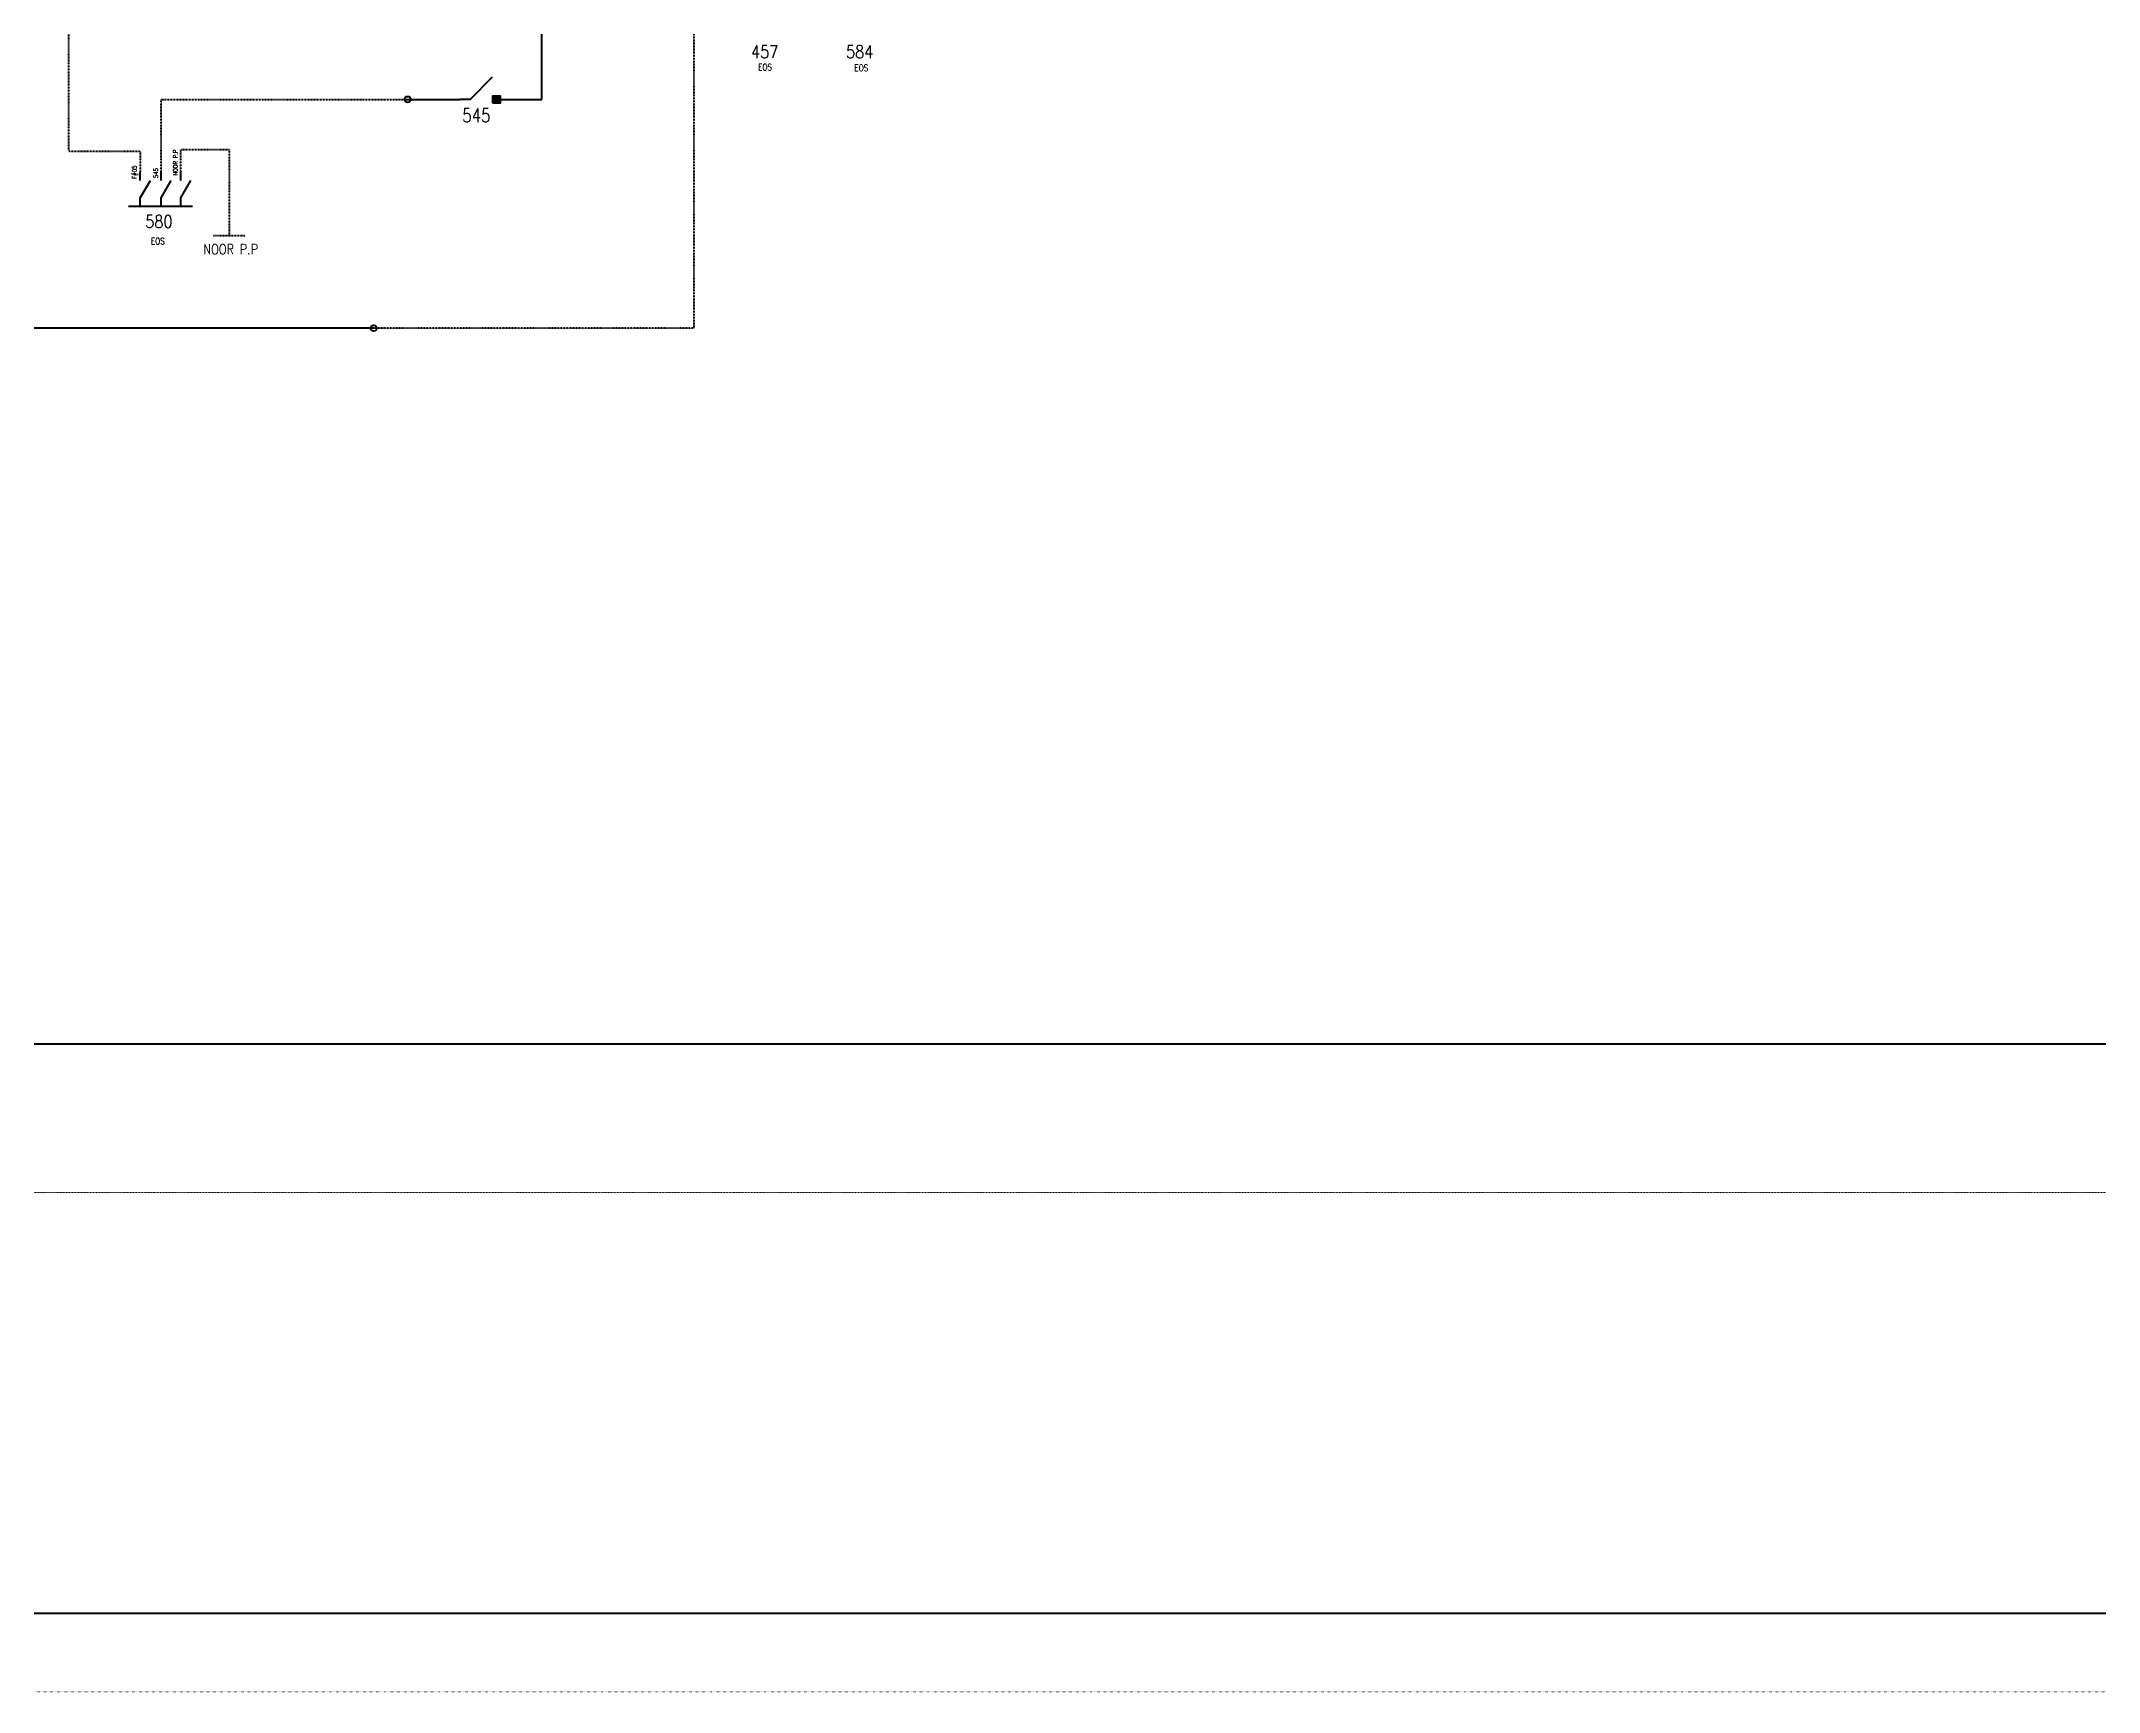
# Model space of a CAD drawing. Header units: metres. Extents: x 65984 to 144644, y -19036 to 23726.
# Drawn here: x 129252 to 130763, y 19332 to 20544 of the extents above; entities that cross this region are included whole.
import ezdxf
from ezdxf.enums import TextEntityAlignment as Align

# ---------------------------------------------------------------- set-up
doc = ezdxf.new("R2010")
doc.units = ezdxf.units.M
doc.header["$MEASUREMENT"] = 0
doc.linetypes.add('DGN Style 1', pattern=[0.6, 0, -0.6])
doc.linetypes.add('DGN Style 3', pattern=[0.013877, 0, -0.013877])
doc.layers.get('0').update_dxf_attribs({"color": 95, "lineweight": 40})
for name, color, linetype, lineweight in [('ABS', 7, 'Continuous', 40), ('ABS NUMBER', 112, 'Continuous', 30), ('d_eos', 111, 'Continuous', 40), ('d_grid line', 7, 'DGN Style 1', 0), ('d_ug cable', 95, 'Continuous', 40), ('Level 37', 7, 'Continuous', 0), ('O H MAIN FEEDER', 4, 'Continuous', 100)]:
    doc.layers.add(name, color=color, linetype=linetype, lineweight=lineweight)
doc.styles.add('Style-STANDARD', font='STANDARD.shx')

# ---------------------------------------------------------------- blocks, each defined once
blk = doc.blocks.new('ABS2_1_1')
at = {"color": 0, "linetype": 'ByBlock', "lineweight": -2, "ltscale": 500}
for q in [(-29900, 43500), (0, 0)]:
    blk.add_line((0, 13600), q, dxfattribs=at)
at = {"color": 0, "linetype": 'ByBlock', "lineweight": -2, "ltscale": 500, "flags": 128}
for points in [[(5000, 43600), (-5000, 43600), (-5000, 53600), (5000, 53600)], [(3791, 49653), (3791, 49653), (3791, 49653)]]:
    blk.add_lwpolyline(points, close=True, dxfattribs=at)
at = {"color": 0, "linetype": 'ByBlock', "lineweight": -2, "ltscale": 500}
for points in [[(5000, 43600), (-5000, 43600), (5000, 53600), (-5000, 53600)], [(3791, 49653), (3791, 49653), (3791, 49653)]]:
    blk.add_solid(points, dxfattribs=at)
blk = doc.blocks.new('*U810')
at = {"layer": 'd_eos', "color": 7, "linetype": 'Continuous', "lineweight": 211, "ltscale": 0.702598}
for p, q in [((-29.4, 54.9), (-29.3, -54.9)), ((-29.4, 34.8), (-14.7, 34.8)), ((-14.7, 34.8), (14.7, 17.4)), ((14.7, 34.8), (29.4, 34.8)), ((-29.3, -1), (-14.7, -1)), ((-29.3, -34.7), (-14.7, -34.7)), ((-14.7, -1), (0, -9.7)), ((-14.7, -34.7), (0, -43.4)), ((0, -9.7), (14.7, -18.4)), ((14.7, -1), (29.4, -1)), ((14.7, -34.7), (29.4, -34.7)), ((0, -43.4), (14.7, -52.1))]:
    blk.add_line(p, q, dxfattribs=at)

msp = doc.modelspace()

# ---------------------------------------------------------------- linework, layer by layer
at = {"color": 94, "linetype": 'DGN Style 3', "lineweight": 140}
msp.add_line((129272.4, 20463.5), (129325.2, 20463.5), dxfattribs=at)
at = {"color": 7, "linetype": 'DGN Style 3', "lineweight": 140}
for p, q in [((129325.2, 20448.2), (129325.2, 20463.5)), ((129378.7, 20401.6), (129401.8, 20401.6))]:
    msp.add_line(p, q, dxfattribs=at)
at = {"color": 94, "linetype": 'DGN Style 3', "lineweight": 140, "flags": 128}
for points in [[(129272.4, 20753.4), (129272.4, 20463.5)], [(129340.5, 20448.2), (129340.5, 20501.4), (129520.3, 20501.4)]]:
    msp.add_lwpolyline(points, dxfattribs=at)
at = {"color": 7, "linetype": 'DGN Style 3', "lineweight": 140, "flags": 128}
for points in [[(129768.4, 20572.4), (129768.4, 20584.9), (129731.7, 20584.9), (129731.7, 20333.4), (129497.1, 20333.4)], [(129354.9, 20448.2), (129354.9, 20464.6), (129390.3, 20464.6), (129390.3, 20401.6)]]:
    msp.add_lwpolyline(points, dxfattribs=at)
at = {"layer": 'd_grid line', "color": 7, "linetype": 'DGN Style 1', "lineweight": 0, "flags": 128}
msp.add_lwpolyline([(133459.3, 19332.1), (133459.3, 22713), (107396.8, 22713), (107396.8, 19332.1)], close=True, dxfattribs=at)
at = {"layer": 'd_ug cable', "color": 1, "linetype": 'DGN Style 3', "lineweight": 0}
msp.add_line((107924.2, 19698.6), (144357.5, 19698.7), dxfattribs=at)
at = {"layer": 'O H MAIN FEEDER', "color": 94, "lineweight": 211, "ltscale": 0.426762}
for p, q in [((129520.3, 20501.4), (129559.8, 20501.4)), ((129589.7, 20501.4), (129620, 20501.4))]:
    msp.add_line(p, q, dxfattribs=at)
at = {"layer": 'O H MAIN FEEDER', "color": 140, "lineweight": 211, "ltscale": 0.498271, "flags": 128}
msp.add_lwpolyline([(106943.9, 22834.8), (144644.1, 22834.8), (144644.1, 19389.5), (106943.9, 19389.5)], close=True, dxfattribs=at)
at = {"layer": 'O H MAIN FEEDER', "color": 5, "lineweight": 211, "ltscale": 30, "flags": 128}
msp.add_lwpolyline([(111246, 19990), (113139.2, 19990), (113139.2, 19808), (133226.2, 19808), (133226.2, 22351.2), (129774.4, 22351.2)], dxfattribs=at)
at = {"layer": 'O H MAIN FEEDER', "color": 94, "lineweight": 211, "ltscale": 0.426762, "flags": 128}
msp.add_lwpolyline([(129620, 20501.4), (129620, 20656.8), (129834.4, 20656.8)], dxfattribs=at)
at = {"layer": 'O H MAIN FEEDER', "color": 95, "lineweight": 211, "ltscale": 0.426762, "flags": 128}
msp.add_lwpolyline([(129497.1, 20333.4), (128061, 20333.4)], dxfattribs=at)
at = {"layer": 'O H MAIN FEEDER', "color": 94, "lineweight": 211, "ltscale": 0.426762}
msp.add_circle((129521.5, 20501.5), 2.21, dxfattribs=at)
at = {"layer": 'O H MAIN FEEDER', "color": 95, "lineweight": 211, "ltscale": 0.426762}
msp.add_circle((129496.5, 20333.5), 2.21, dxfattribs=at)

# ---------------------------------------------------------------- block references
at = {"layer": 'ABS', "color": 7, "linetype": 'Continuous', "lineweight": 211, "ltscale": 0.829472, "xscale": 0.000555747191877611, "yscale": 0.000555747191877611, "zscale": 0.0003680335276451397, "rotation": 269.9999999999996}
msp.add_blockref('ABS2_1_1', (129559.7, 20501.4), dxfattribs=at)
at = {"layer": 'd_eos', "color": 7, "linetype": 'Continuous', "lineweight": 211, "ltscale": 0.702598, "xscale": 0.4267622666565712, "yscale": 0.4267622666565712, "zscale": 0.4267622666565712, "rotation": 89.99999999999993}
msp.add_blockref('*U810', (129340, 20435.6), dxfattribs=at)

# ---------------------------------------------------------------- texts
at = {"layer": 'ABS NUMBER', "color": 7, "lineweight": 140, "style": 'Style-STANDARD', "width": 0.88}
msp.add_text('545', height=10, dxfattribs=at).set_placement((129571.9, 20489.8), align=Align.MIDDLE_CENTER)
at = {"layer": 'd_eos', "color": 7, "linetype": 'Continuous', "lineweight": 30, "style": 'Style-STANDARD', "width": 0.909091}
msp.add_text('NOOR P.P', height=7.32, dxfattribs=at).set_placement((129391.5, 20391.5), align=Align.MIDDLE_CENTER)
at = {"layer": 'Level 37', "color": 7, "linetype": 'Continuous', "lineweight": 120, "style": 'Style-STANDARD', "width": 0.909091}
for s, p in [('457', (129783.6, 20536.5)), ('584', (129853.4, 20536.5)), ('580', (129338.8, 20411.8))]:
    msp.add_text(s, height=9.39, dxfattribs=at).set_placement(p, align=Align.MIDDLE_CENTER)
at = {"layer": 'Level 37', "color": 7, "linetype": 'Continuous', "lineweight": 53, "style": 'Style-STANDARD', "width": 0.854701}
for p in [(129783.9, 20525.2), (129854.6, 20524.7), (129338, 20397.4)]:
    msp.add_text('EOS', height=4.99, dxfattribs=at).set_placement(p, align=Align.MIDDLE_CENTER)
at = {"layer": 'Level 37', "color": 7, "linetype": 'Continuous', "lineweight": 53, "style": 'Style-STANDARD', "width": 0.909091}
for s, p in [('NOOR P.P', (129350.9, 20455.1)), ('F#05', (129320.8, 20448)), ('545', (129336.5, 20447.4))]:
    msp.add_text(s, height=3.17, rotation=90, dxfattribs=at).set_placement(p, align=Align.MIDDLE_CENTER)

doc.saveas('drawing.dxf')
